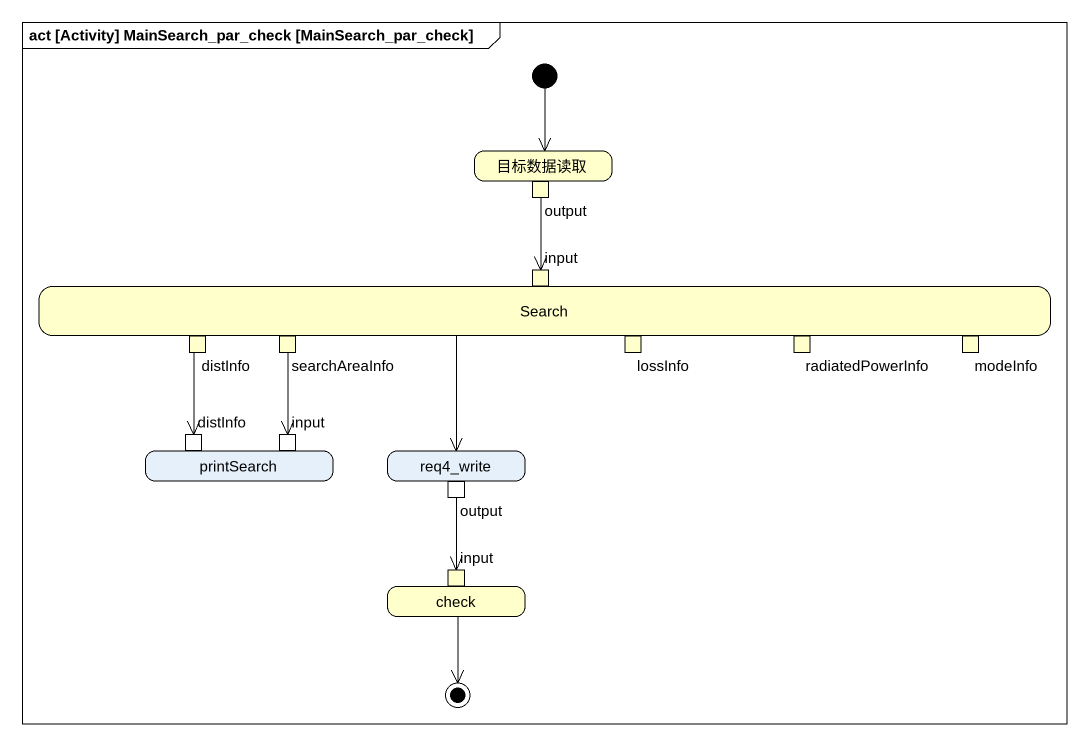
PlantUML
@startuml
mainframe act [Activity] MainSearch_par_check [MainSearch_par_check]
hide empty description
state 目标数据读取 #FFFFCC {
  state output <<outputPin>> #FFFFCC
}
state Search #FFFFCC {
  state input <<inputPin>> #FFFFCC
  state distInfo <<outputPin>> #FFFFCC
  state searchAreaInfo <<outputPin>> #FFFFCC
  state lossInfo <<outputPin>> #FFFFCC
  state radiatedPowerInfo <<outputPin>> #FFFFCC
  state modeInfo <<outputPin>> #FFFFCC
}
state printSearch {
  state "distInfo" as distInfo_2 <<inputPin>>
  state "input" as input_2 <<inputPin>>
}
state req4_write {
  state "output" as output_2 <<outputPin>>
}
state check #FFFFCC {
  state "input" as input_3 <<inputPin>> #FFFFCC
}
[*] --> 目标数据读取
output --> input
Search --> req4_write
distInfo --> distInfo_2
searchAreaInfo --> input_2
output_2 --> input_3
check --> [*]
@enduml
